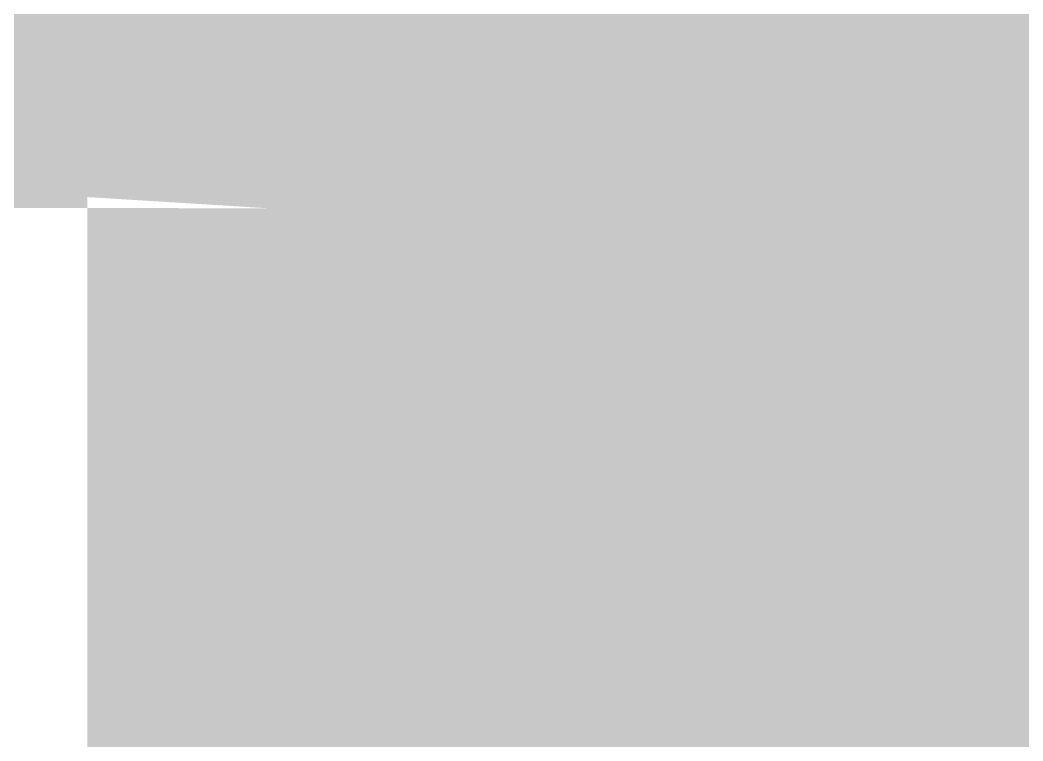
# Model space of a CAD drawing. Header units: millimetres. Extents: x 0 to 594, y 0 to 420.
# Drawn here: x 487.93444 to 487.96263, y 63.84414 to 63.86441 of the extents above; entities that cross this region are included whole.
import ezdxf

# ---------------------------------------------------------------- set-up
doc = ezdxf.new("R2010")
doc.units = ezdxf.units.MM

msp = doc.modelspace()

# ---------------------------------------------------------------- hatches: boundary and pattern name
at = {"true_color": 0xdfb560}
msp.add_hatch(color=7, dxfattribs=at).paths.add_polyline_path([(487.114991, 63.983577), (487.12338, 63.958412), (487.131658, 63.933578), (487.13988, 63.90891), (488.190847, 63.843625), (489.217826, 63.669089), (490.226116, 63.361352), (490.226116, 63.344575), (490.226116, 63.328019), (490.226116, 63.311574), (490.388282, 63.30021), (490.543147, 63.255041), (490.823452, 63.137351), (490.823452, 63.120574), (490.823452, 63.104019), (490.823452, 63.087573), (490.883173, 63.076594), (490.941771, 63.062721), (490.999915, 63.045287), (491.088099, 63.01572), (491.176317, 62.989709), (491.266775, 62.967807), (491.335231, 62.966513), (491.38867, 62.978477), (491.445677, 63.012906), (491.481944, 63.063994), (491.518382, 63.101919), (491.573233, 63.128018), (491.600946, 63.133557), (491.613044, 63.135977), (491.6199, 63.137351), (491.665058, 63.216397), (491.721338, 63.284829), (491.794123, 63.338006), (491.862643, 63.374977), (491.92717, 63.439104), (492.043013, 63.585353), (492.017847, 63.593742), (491.993014, 63.60202), (491.968346, 63.610242), (491.951371, 63.599927), (491.934622, 63.589745), (491.917995, 63.579629), (491.898261, 63.5632), (491.878792, 63.546993), (491.859456, 63.530896), (491.798033, 63.479285), (491.737589, 63.426678), (491.67824, 63.372677), (491.663855, 63.359031), (491.649658, 63.345563), (491.635555, 63.332182), (491.606969, 63.305129), (491.578415, 63.278031), (491.549912, 63.250895), (491.499889, 63.202997), (491.449008, 63.157274), (491.395899, 63.112462), (491.334225, 63.093501), (491.280836, 63.09039), (491.218664, 63.104498), (491.079724, 63.172709), (490.938897, 63.236037), (490.796223, 63.296068), (490.771847, 63.30601), (490.747791, 63.315819), (490.723896, 63.325562), (490.480202, 63.422653), (490.234584, 63.513981), (489.986559, 63.599341), (489.925365, 63.619553), (489.864181, 63.639775), (489.803003, 63.66002), (489.689948, 63.698139), (489.576572, 63.732508), (489.460779, 63.761119), (489.425396, 63.768317), (489.390135, 63.776106), (489.355001, 63.784465), (489.160509, 63.845869), (488.963258, 63.879978), (488.759208, 63.896466), (488.666051, 63.901734), (488.573302, 63.909209), (488.480676, 63.920583), (488.180441, 63.96911), (487.826375, 63.985442)])
at = {"true_color": 0xf4da32}
msp.add_hatch(color=7, dxfattribs=at).paths.add_polyline_path([(487.065213, 63.884021), (487.065213, 63.875633), (487.065213, 63.867355), (487.065213, 63.859132), (487.358811, 63.859132), (487.648538, 63.859132), (487.936328, 63.859132), (487.936328, 63.867521), (487.936328, 63.875799), (487.936328, 63.884021), (487.64273, 63.884021), (487.353004, 63.884021)])
at = {"true_color": 0xdcbf3f}
msp.add_hatch(color=7, dxfattribs=at).paths.add_polyline_path([(487.936328, 63.859132), (487.936328, 63.850744), (487.936328, 63.842466), (487.936328, 63.834243), (488.093946, 63.818006), (488.250756, 63.809911), (488.409219, 63.809354), (488.409219, 63.817743), (488.409219, 63.826021), (488.409219, 63.834243), (488.251602, 63.85048), (488.094792, 63.858575)])

doc.saveas('drawing.dxf')
